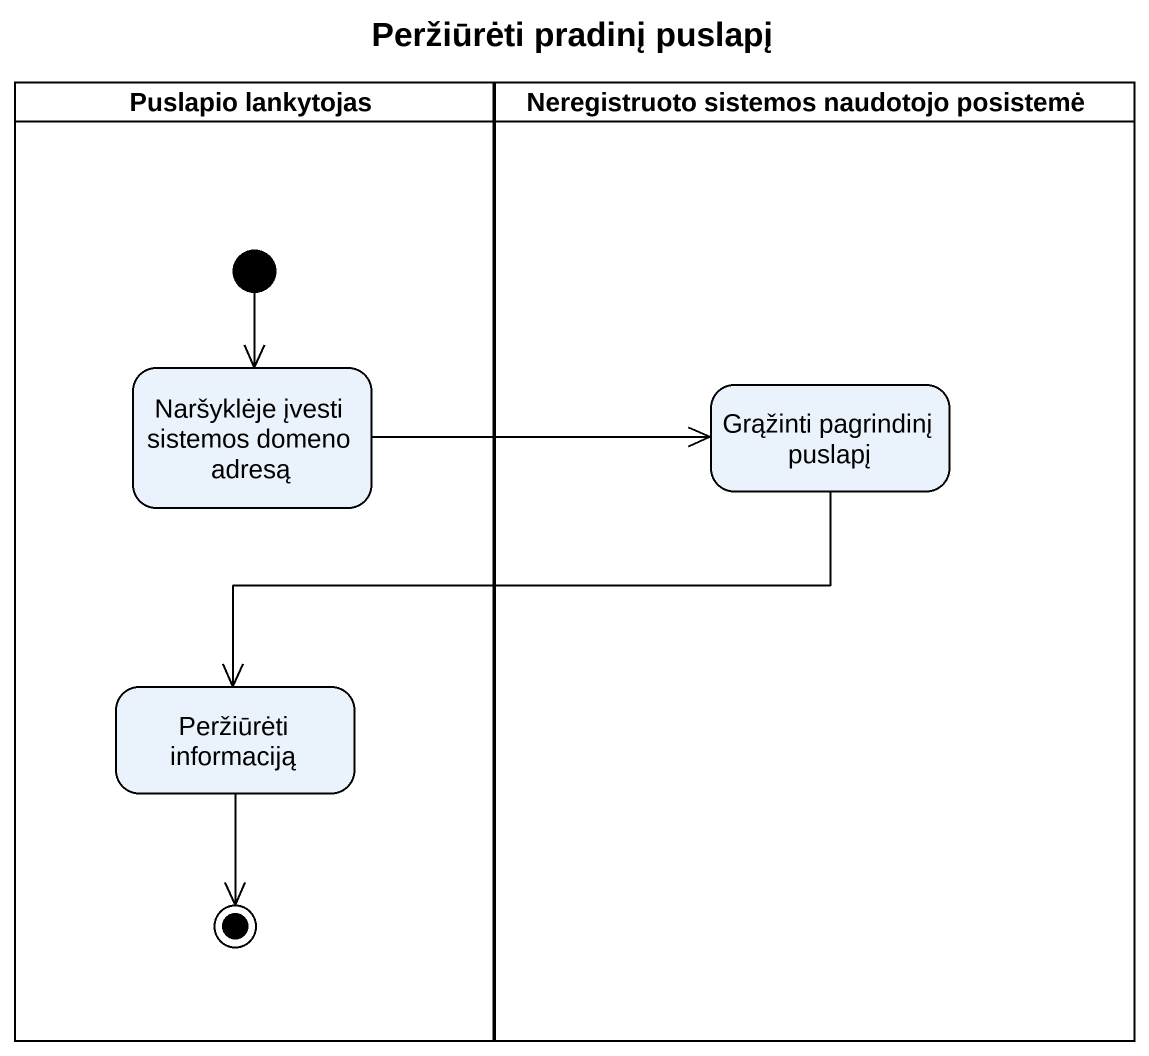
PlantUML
@startuml
title Peržiūrėti pradinį puslapį
hide empty description
state "Puslapio lankytojas" as Puslapio_lankytojas <<partition>> {
  state "Naršyklėje įvesti sistemos domeno adresą" as Naršyklėje_įvesti_sistemos
  state "Peržiūrėti informaciją" as Peržiūrėti_informaciją
  [*] --> Naršyklėje_įvesti_sistemos
  Peržiūrėti_informaciją --> [*]
}
state "Neregistruoto sistemos naudotojo posistemė" as Neregistruoto_sistemos <<partition>> {
  state "Grąžinti pagrindinį puslapį" as Grąžinti_pagrindinį_puslapį
}
Naršyklėje_įvesti_sistemos -right-> Grąžinti_pagrindinį_puslapį
Grąžinti_pagrindinį_puslapį -left-> Peržiūrėti_informaciją
@enduml
